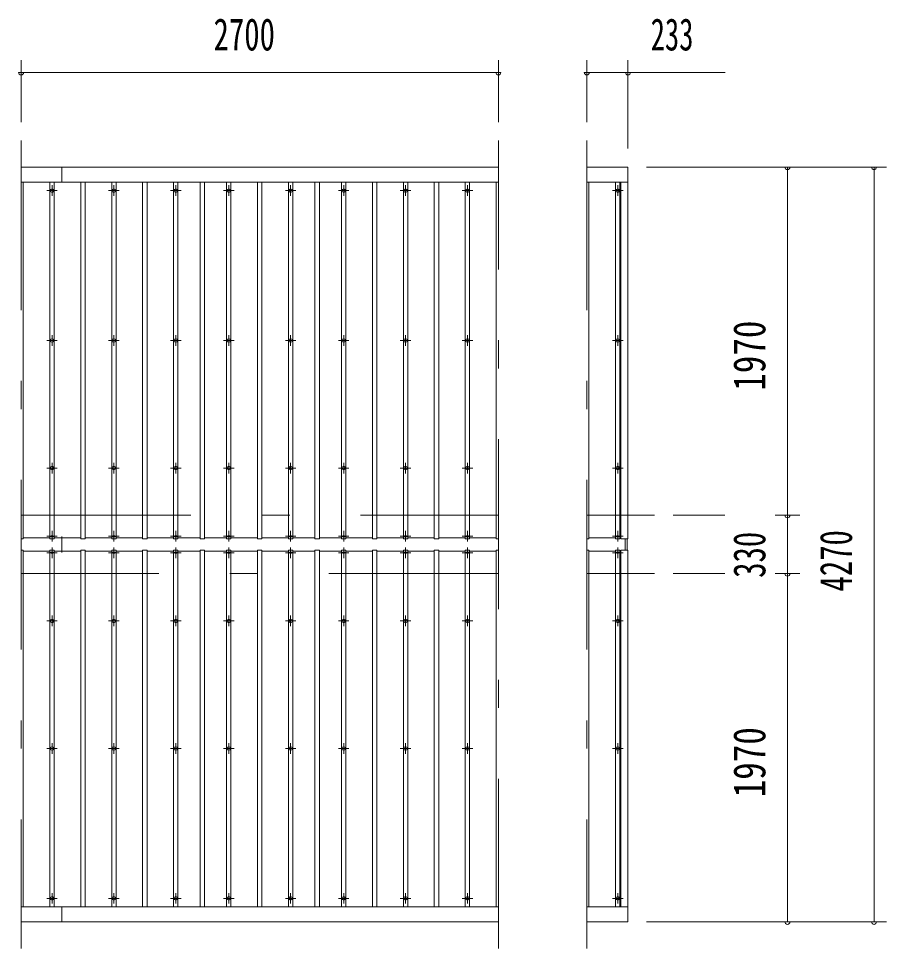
# Model space of a CAD drawing. Units: millimetres, scale not verified. Extents: x -34086 to 34091, y -14700 to 14700.
# Drawn here: x -13994 to -9085, y 8173 to 13433 of the extents above; entities that cross this region are included whole.
import ezdxf
from ezdxf.enums import TextEntityAlignment as Align

# ---------------------------------------------------------------- set-up
doc = ezdxf.new("R2010")
doc.units = ezdxf.units.MM
doc.header["$LTSCALE"] = 80
doc.linetypes.add('USER3', pattern=[24, 12, -5, 2, -5])
for name, color, linetype, lineweight in [('0-2_1-07BOLD', 7, 'Continuous', 18), ('0-3_1-27CENTER', 3, 'USER3', 18), ('0-4_1-47THIN', 4, 'Continuous', 18), ('0-5_1-57DIM', 3, 'Continuous', 18)]:
    doc.layers.add(name, color=color, linetype=linetype, lineweight=lineweight)
doc.styles.add('ＭＳ ゴシック', font='')
doc.styles.get('ＭＳ ゴシック').set_extended_font_data('MS Gothic')

msp = doc.modelspace()

# ---------------------------------------------------------------- linework, layer by layer
at = {"layer": '0-2_1-07BOLD'}
for p, q in [((-13980.22, 12592.54), (-11280.21, 12592.54)), ((-13750.21, 12506.79), (-13750.21, 12592.54)), ((-13980.22, 12506.79), (-11280.21, 12506.79)), ((-10780.22, 12506.79), (-10547.22, 12506.79)), ((-10587.22, 12506.79), (-10587.22, 10489.54)), ((-13750.21, 10502.54), (-13750.21, 10412.54)), ((-10587.22, 10489.54), (-10547.22, 10489.54)), ((-10562.22, 10425.54), (-10562.22, 10489.54)), ((-10552.22, 10425.54), (-10552.22, 10489.54)), ((-10587.22, 10425.54), (-10547.22, 10425.54)), ((-10587.22, 8408.29), (-10587.22, 10425.54)), ((-13980.22, 8408.29), (-11280.21, 8408.29)), ((-13750.21, 8408.29), (-13750.21, 8322.54)), ((-10780.22, 8408.29), (-10547.22, 8408.29)), ((-13980.22, 8322.54), (-11280.21, 8322.54))]:
    msp.add_line(p, q, dxfattribs=at)
for points in [[(-10780.22, 12592.54), (-10547.22, 12592.54), (-10547.22, 10489.54)], [(-10780.22, 8322.54), (-10547.22, 8322.54), (-10547.22, 10425.54)]]:
    msp.add_lwpolyline(points, dxfattribs=at)
for centre in [(-13805.22, 12459.37), (-13455.21, 12459.37), (-13105.22, 12459.37), (-12805.21, 12459.37), (-12455.22, 12459.37), (-12155.21, 12459.37), (-11805.21, 12459.37), (-11455.22, 12459.37), (-10605.21, 12459.37), (-13805.22, 11611.7), (-13455.21, 11611.7), (-13105.22, 11611.7), (-12805.21, 11611.7), (-12455.22, 11611.7), (-12155.21, 11611.7), (-11805.21, 11611.7), (-11455.22, 11611.7), (-10605.21, 11611.7), (-13805.22, 10890.04), (-13455.21, 10890.04), (-13105.22, 10890.04), (-12805.21, 10890.04), (-12455.22, 10890.04), (-12155.21, 10890.04), (-11805.21, 10890.04), (-11455.22, 10890.04), (-10605.21, 10890.04), (-13805.22, 10025.04), (-13455.21, 10025.04), (-13105.22, 10025.04), (-12805.21, 10025.04), (-12455.22, 10025.04), (-12155.21, 10025.04), (-11805.21, 10025.04), (-11455.22, 10025.04), (-10605.21, 10025.04), (-13805.22, 9303.38), (-13455.21, 9303.38), (-13105.22, 9303.38), (-12805.21, 9303.38), (-12455.22, 9303.38), (-12155.21, 9303.38), (-11805.21, 9303.38), (-11455.22, 9303.38), (-10605.21, 9303.38), (-13805.22, 8455.72), (-13455.21, 8455.72), (-13105.22, 8455.72), (-12805.21, 8455.72), (-12455.22, 8455.72), (-12155.21, 8455.72), (-11805.21, 8455.72), (-11455.22, 8455.72), (-10605.21, 8455.72)]:
    msp.add_circle(centre, 10, dxfattribs=at)
for centre, start, end in [((-13805.22, 10493.51), 46.3961, 133.6039), ((-13805.22, 10514.51), 226.39838, 313.60162), ((-13455.21, 10493.51), 46.3961, 133.6039), ((-13455.21, 10514.51), 226.39838, 313.60162), ((-13105.22, 10493.51), 46.3961, 133.6039), ((-13105.22, 10514.51), 226.39838, 313.60162), ((-12805.21, 10493.51), 46.3961, 133.6039), ((-12805.21, 10514.51), 226.39838, 313.60162), ((-12455.22, 10493.51), 46.3961, 133.6039), ((-12455.22, 10514.51), 226.39838, 313.60162), ((-12155.21, 10493.51), 46.3961, 133.6039), ((-12155.21, 10514.51), 226.39838, 313.60162), ((-11805.21, 10493.51), 46.3961, 133.6039), ((-11805.21, 10514.51), 226.39838, 313.60162), ((-11455.22, 10493.51), 46.3961, 133.6039), ((-11455.22, 10514.51), 226.39838, 313.60162), ((-10605.21, 10493.51), 46.3961, 133.6039), ((-10605.21, 10514.51), 226.39838, 313.60162), ((-13805.22, 10400.57), 46.39838, 133.60162), ((-13455.21, 10400.57), 46.39838, 133.60162), ((-13105.22, 10400.57), 46.39838, 133.60162), ((-12805.21, 10400.57), 46.39838, 133.60162), ((-12455.22, 10400.57), 46.39838, 133.60162), ((-12155.21, 10400.57), 46.39838, 133.60162), ((-11805.21, 10400.57), 46.39838, 133.60162), ((-11455.22, 10400.57), 46.39838, 133.60162), ((-10605.21, 10400.57), 46.39838, 133.60162), ((-13805.22, 10421.57), 226.3961, 313.6039), ((-13455.21, 10421.57), 226.3961, 313.6039), ((-13105.22, 10421.57), 226.3961, 313.6039), ((-12805.21, 10421.57), 226.3961, 313.6039), ((-12455.22, 10421.57), 226.3961, 313.6039), ((-12155.21, 10421.57), 226.3961, 313.6039), ((-11805.21, 10421.57), 226.3961, 313.6039), ((-11455.22, 10421.57), 226.3961, 313.6039), ((-10605.21, 10421.57), 226.3961, 313.6039)]:
    msp.add_arc(centre, 14.5, start, end, dxfattribs=at)
at = {"layer": '0-3_1-27CENTER'}
for p, q in [((-13980.22, 12742.55), (-13980.22, 8172.54)), ((-11280.21, 8172.54), (-11280.21, 12742.55)), ((-10780.22, 12742.55), (-10780.22, 8172.54)), ((-13805.22, 12489.37), (-13805.22, 12429.36)), ((-13455.21, 12429.36), (-13455.21, 12489.37)), ((-13105.22, 12489.37), (-13105.22, 12429.36)), ((-12805.21, 12429.36), (-12805.21, 12489.37)), ((-12455.22, 12489.37), (-12455.22, 12429.36)), ((-12155.21, 12429.36), (-12155.21, 12489.37)), ((-11805.21, 12489.37), (-11805.21, 12429.36)), ((-11455.22, 12489.37), (-11455.22, 12429.36)), ((-10605.21, 12429.36), (-10605.21, 12489.37)), ((-13775.22, 12459.37), (-13835.21, 12459.37)), ((-13425.22, 12459.37), (-13485.22, 12459.37)), ((-13075.21, 12459.37), (-13135.21, 12459.37)), ((-12775.22, 12459.37), (-12835.22, 12459.37)), ((-12425.22, 12459.37), (-12485.22, 12459.37)), ((-12125.22, 12459.37), (-12185.22, 12459.37)), ((-11775.21, 12459.37), (-11835.22, 12459.37)), ((-11425.21, 12459.37), (-11485.21, 12459.37)), ((-10635.21, 12459.37), (-10575.21, 12459.37)), ((-13805.22, 11641.71), (-13805.22, 11581.71)), ((-13455.21, 11581.71), (-13455.21, 11641.71)), ((-13105.22, 11641.71), (-13105.22, 11581.71)), ((-12805.21, 11581.71), (-12805.21, 11641.71)), ((-12455.22, 11641.71), (-12455.22, 11581.71)), ((-12155.21, 11581.71), (-12155.21, 11641.71)), ((-11805.21, 11641.71), (-11805.21, 11581.71)), ((-11455.22, 11581.71), (-11455.22, 11641.71)), ((-10605.21, 11581.71), (-10605.21, 11641.71)), ((-13835.21, 11611.7), (-13775.22, 11611.7)), ((-13485.22, 11611.7), (-13425.22, 11611.7)), ((-13135.21, 11611.7), (-13075.21, 11611.7)), ((-12835.22, 11611.7), (-12775.22, 11611.7)), ((-12485.21, 11611.7), (-12425.21, 11611.7)), ((-12185.22, 11611.7), (-12125.22, 11611.7)), ((-11835.22, 11611.7), (-11775.21, 11611.7)), ((-11485.21, 11611.7), (-11425.21, 11611.7)), ((-10635.21, 11611.7), (-10575.21, 11611.7)), ((-13775.22, 10890.04), (-13835.21, 10890.04)), ((-13805.22, 10860.04), (-13805.22, 10920.04)), ((-13425.22, 10890.04), (-13485.22, 10890.04)), ((-13455.21, 10920.04), (-13455.21, 10860.04)), ((-13075.21, 10890.04), (-13135.21, 10890.04)), ((-13105.22, 10860.04), (-13105.22, 10920.04)), ((-12775.22, 10890.04), (-12835.22, 10890.04)), ((-12805.21, 10920.04), (-12805.21, 10860.04)), ((-12425.21, 10890.04), (-12485.21, 10890.04)), ((-12455.22, 10860.04), (-12455.22, 10920.04)), ((-12125.22, 10890.04), (-12185.22, 10890.04)), ((-12155.21, 10920.04), (-12155.21, 10860.04)), ((-11775.21, 10890.04), (-11835.22, 10890.04)), ((-11805.21, 10860.04), (-11805.21, 10920.04)), ((-11485.21, 10890.04), (-11425.21, 10890.04)), ((-11455.22, 10920.04), (-11455.22, 10860.04)), ((-10635.21, 10890.04), (-10575.21, 10890.04)), ((-10605.21, 10860.04), (-10605.21, 10920.04)), ((-13980.22, 10622.54), (-11280.21, 10622.54)), ((-10397.22, 10622.54), (-10780.22, 10622.54)), ((-13805.22, 10534.01), (-13805.22, 10474.01)), ((-13455.21, 10534.01), (-13455.21, 10474.01)), ((-13105.22, 10474.01), (-13105.22, 10534.01)), ((-12805.21, 10534.01), (-12805.21, 10474.01)), ((-12455.22, 10474.01), (-12455.22, 10534.01)), ((-12155.21, 10534.01), (-12155.21, 10474.01)), ((-11805.21, 10474.01), (-11805.21, 10534.01)), ((-11455.22, 10534.01), (-11455.22, 10474.01)), ((-10605.21, 10474.01), (-10605.21, 10534.01)), ((-13775.22, 10504.01), (-13835.21, 10504.01)), ((-13485.22, 10504.01), (-13425.22, 10504.01)), ((-13135.22, 10504.01), (-13075.21, 10504.01)), ((-12835.22, 10504.01), (-12775.22, 10504.01)), ((-12425.22, 10504.01), (-12485.22, 10504.01)), ((-12185.22, 10504.01), (-12125.22, 10504.01)), ((-11835.22, 10504.01), (-11775.21, 10504.01)), ((-11425.21, 10504.01), (-11485.21, 10504.01)), ((-10635.21, 10504.01), (-10575.21, 10504.01)), ((-13805.22, 10441.07), (-13805.22, 10381.06)), ((-13455.21, 10441.07), (-13455.21, 10381.06)), ((-13105.22, 10441.07), (-13105.22, 10381.06)), ((-12805.21, 10441.07), (-12805.21, 10381.06)), ((-12455.22, 10441.07), (-12455.22, 10381.06)), ((-12155.21, 10441.07), (-12155.21, 10381.06)), ((-11805.21, 10441.07), (-11805.21, 10381.06)), ((-11455.22, 10441.07), (-11455.22, 10381.06)), ((-10605.21, 10381.06), (-10605.21, 10441.07)), ((-13835.21, 10411.07), (-13775.22, 10411.07)), ((-13425.22, 10411.07), (-13485.22, 10411.07)), ((-13135.22, 10411.07), (-13075.21, 10411.07)), ((-12775.22, 10411.07), (-12835.22, 10411.07)), ((-12485.22, 10411.07), (-12425.22, 10411.07)), ((-12125.22, 10411.07), (-12185.22, 10411.07)), ((-11835.22, 10411.07), (-11775.21, 10411.07)), ((-11485.21, 10411.07), (-11425.21, 10411.07)), ((-10575.21, 10411.07), (-10635.21, 10411.07)), ((-11280.21, 10292.54), (-13980.22, 10292.54)), ((-10780.22, 10292.54), (-10397.22, 10292.54)), ((-13805.22, 10055.03), (-13805.22, 9995.04)), ((-13455.21, 10055.03), (-13455.21, 9995.04)), ((-13105.22, 9995.04), (-13105.22, 10055.03)), ((-12805.21, 10055.03), (-12805.21, 9995.04)), ((-12455.22, 9995.04), (-12455.22, 10055.03)), ((-12155.21, 10055.03), (-12155.21, 9995.04)), ((-11805.21, 10055.03), (-11805.21, 9995.04)), ((-11455.22, 9995.04), (-11455.22, 10055.03)), ((-10605.21, 10055.03), (-10605.21, 9995.04)), ((-13835.21, 10025.04), (-13775.22, 10025.04)), ((-13485.22, 10025.04), (-13425.22, 10025.04)), ((-13135.21, 10025.04), (-13075.21, 10025.04)), ((-12835.22, 10025.04), (-12775.22, 10025.04)), ((-12485.21, 10025.04), (-12425.21, 10025.04)), ((-12185.22, 10025.04), (-12125.22, 10025.04)), ((-11835.22, 10025.04), (-11775.21, 10025.04)), ((-11485.21, 10025.04), (-11425.21, 10025.04)), ((-10575.21, 10025.04), (-10635.21, 10025.04)), ((-13805.22, 9273.37), (-13805.22, 9333.38)), ((-13455.21, 9333.38), (-13455.21, 9273.37)), ((-13105.22, 9273.37), (-13105.22, 9333.38)), ((-12805.21, 9333.38), (-12805.21, 9273.37)), ((-12455.22, 9273.37), (-12455.22, 9333.38)), ((-12155.21, 9333.38), (-12155.21, 9273.37)), ((-11805.21, 9273.37), (-11805.21, 9333.38)), ((-11455.22, 9333.38), (-11455.22, 9273.37)), ((-10605.21, 9273.37), (-10605.21, 9333.38)), ((-13835.21, 9303.38), (-13775.22, 9303.38)), ((-13425.22, 9303.38), (-13485.22, 9303.38)), ((-13135.21, 9303.38), (-13075.21, 9303.38)), ((-12775.22, 9303.38), (-12835.22, 9303.38)), ((-12485.21, 9303.38), (-12425.21, 9303.38)), ((-12125.22, 9303.38), (-12185.22, 9303.38)), ((-11835.22, 9303.38), (-11775.21, 9303.38)), ((-11425.21, 9303.38), (-11485.21, 9303.38)), ((-10635.21, 9303.38), (-10575.21, 9303.38)), ((-13805.22, 8425.72), (-13805.22, 8485.71)), ((-13455.21, 8485.71), (-13455.21, 8425.72)), ((-13105.22, 8425.72), (-13105.22, 8485.71)), ((-12805.21, 8485.71), (-12805.21, 8425.72)), ((-12455.22, 8485.71), (-12455.22, 8425.72)), ((-12155.21, 8485.71), (-12155.21, 8425.72)), ((-11805.21, 8485.71), (-11805.21, 8425.72)), ((-11455.22, 8425.72), (-11455.22, 8485.71)), ((-10605.21, 8485.71), (-10605.21, 8425.72)), ((-13835.21, 8455.72), (-13775.22, 8455.72)), ((-13485.22, 8455.72), (-13425.22, 8455.72)), ((-13135.21, 8455.72), (-13075.21, 8455.72)), ((-12835.22, 8455.72), (-12775.22, 8455.72)), ((-12485.22, 8455.72), (-12425.22, 8455.72)), ((-12185.22, 8455.72), (-12125.22, 8455.72)), ((-11835.22, 8455.72), (-11775.21, 8455.72)), ((-11485.21, 8455.72), (-11425.21, 8455.72)), ((-10635.21, 8455.72), (-10575.21, 8455.72))]:
    msp.add_line(p, q, dxfattribs=at)
at = {"layer": '0-4_1-47THIN'}
for p, q in [((-13817.71, 12506.79), (-13817.71, 10489.54)), ((-13642.72, 12506.79), (-13642.72, 10489.54)), ((-13467.72, 12506.79), (-13467.72, 10489.54)), ((-13292.71, 12506.79), (-13292.71, 10489.54)), ((-13117.71, 12506.79), (-13117.71, 10489.54)), ((-12967.71, 12506.79), (-12967.72, 10489.54)), ((-12817.72, 12506.79), (-12817.72, 10489.54)), ((-12642.71, 12506.79), (-12642.71, 10489.54)), ((-12467.72, 12506.79), (-12467.72, 10489.54)), ((-12317.71, 12506.79), (-12317.71, 10489.54)), ((-12167.71, 12506.79), (-12167.71, 10489.54)), ((-11992.71, 12506.79), (-11992.71, 10489.54)), ((-11817.72, 12506.79), (-11817.72, 10489.54)), ((-11642.71, 12506.79), (-11642.71, 10489.54)), ((-11467.72, 12506.79), (-11467.72, 10489.54)), ((-11292.71, 10489.54), (-11292.71, 12506.79)), ((-10617.71, 10489.54), (-10617.71, 12506.79)), ((-13967.72, 10495.58), (-13817.72, 10495.58)), ((-13792.72, 10495.58), (-13642.72, 10495.58)), ((-13617.71, 10495.58), (-13467.72, 10495.58)), ((-13442.71, 10495.58), (-13292.71, 10495.58)), ((-13267.72, 10495.58), (-13117.71, 10495.58)), ((-13092.71, 10495.58), (-12967.72, 10495.58)), ((-12942.72, 10495.58), (-12817.72, 10495.58)), ((-12792.71, 10495.58), (-12642.71, 10495.58)), ((-12617.72, 10495.58), (-12467.72, 10495.58)), ((-12442.71, 10495.58), (-12317.71, 10495.58)), ((-12292.72, 10495.58), (-12167.71, 10495.58)), ((-12142.72, 10495.58), (-11992.71, 10495.58)), ((-11967.72, 10495.58), (-11817.72, 10495.58)), ((-11792.72, 10495.58), (-11642.71, 10495.58)), ((-11617.72, 10495.58), (-11467.72, 10495.58)), ((-11442.72, 10495.58), (-11292.72, 10495.58)), ((-11292.71, 10489.54), (-11280.21, 10489.54)), ((-10767.71, 10495.58), (-10617.71, 10495.58)), ((-10592.71, 10504.54), (-10587.22, 10504.54)), ((-13967.72, 10425.54), (-13980.22, 10425.54)), ((-13967.72, 10425.54), (-13967.72, 8408.29)), ((-13817.72, 10419.5), (-13967.72, 10419.5)), ((-13792.72, 8408.29), (-13792.72, 10425.54)), ((-13642.72, 10419.5), (-13792.72, 10419.5)), ((-13617.71, 8408.29), (-13617.71, 10425.54)), ((-13467.72, 10419.5), (-13617.71, 10419.5)), ((-13442.71, 8408.29), (-13442.71, 10425.54)), ((-13292.71, 10419.5), (-13442.71, 10419.5)), ((-13267.72, 8408.29), (-13267.72, 10425.54)), ((-13117.71, 10419.5), (-13267.72, 10419.5)), ((-13092.71, 8408.29), (-13092.71, 10425.54)), ((-12967.72, 10419.5), (-13092.71, 10419.5)), ((-12942.72, 8408.29), (-12942.72, 10425.54)), ((-12817.72, 10419.5), (-12942.72, 10419.5)), ((-12792.71, 8408.29), (-12792.71, 10425.54)), ((-12642.71, 10419.5), (-12792.71, 10419.5)), ((-12617.72, 8408.29), (-12617.72, 10425.54)), ((-12467.72, 10419.5), (-12617.72, 10419.5)), ((-12442.71, 8408.29), (-12442.71, 10425.54)), ((-12317.71, 10419.5), (-12442.71, 10419.5)), ((-12292.72, 8408.29), (-12292.72, 10425.54)), ((-12167.71, 10419.5), (-12292.72, 10419.5)), ((-12142.72, 8408.29), (-12142.72, 10425.54)), ((-11992.71, 10419.5), (-12142.72, 10419.5)), ((-11967.72, 8408.29), (-11967.72, 10425.54)), ((-11817.72, 10419.5), (-11967.72, 10419.5)), ((-11792.72, 8408.29), (-11792.72, 10425.54)), ((-11642.71, 10419.5), (-11792.72, 10419.5)), ((-11617.72, 8408.29), (-11617.72, 10425.54)), ((-11467.72, 10419.5), (-11617.72, 10419.5)), ((-11442.72, 8408.29), (-11442.72, 10425.54)), ((-11292.72, 10419.5), (-11442.72, 10419.5)), ((-10767.71, 10425.54), (-10780.22, 10425.54)), ((-10767.71, 10425.54), (-10767.71, 8408.29)), ((-10617.71, 10419.5), (-10767.71, 10419.5)), ((-10592.71, 10425.54), (-10592.71, 8408.29)), ((-10592.71, 10410.54), (-10587.22, 10410.54))]:
    msp.add_line(p, q, dxfattribs=at)
for points in [[(-13967.72, 12506.79), (-13967.72, 10489.54), (-13980.22, 10489.54)], [(-13817.71, 10489.54), (-13792.72, 10489.54), (-13792.72, 12506.79)], [(-13642.72, 10489.54), (-13617.71, 10489.54), (-13617.71, 12506.79)], [(-13467.72, 10489.54), (-13442.71, 10489.54), (-13442.71, 12506.79)], [(-13292.71, 10489.54), (-13267.72, 10489.54), (-13267.72, 12506.79)], [(-13117.71, 10489.54), (-13092.71, 10489.54), (-13092.71, 12506.79)], [(-12967.72, 10489.54), (-12942.72, 10489.54), (-12942.72, 12506.79)], [(-12817.72, 10489.54), (-12792.71, 10489.54), (-12792.71, 12506.79)], [(-12642.71, 10489.54), (-12617.72, 10489.54), (-12617.72, 12506.79)], [(-12467.72, 10489.54), (-12442.71, 10489.54), (-12442.71, 12506.79)], [(-12317.71, 10489.54), (-12292.72, 10489.54), (-12292.72, 12506.79)], [(-12167.71, 10489.54), (-12142.72, 10489.54), (-12142.72, 12506.79)], [(-11992.71, 10489.54), (-11967.72, 10489.54), (-11967.72, 12506.79)], [(-11817.72, 10489.54), (-11792.72, 10489.54), (-11792.72, 12506.79)], [(-11642.71, 10489.54), (-11617.72, 10489.54), (-11617.72, 12506.79)], [(-11467.72, 10489.54), (-11442.72, 10489.54), (-11442.72, 12506.79)], [(-10767.71, 12506.79), (-10767.71, 10489.54), (-10780.22, 10489.54)], [(-10592.71, 12506.79), (-10592.71, 10489.54), (-10617.71, 10489.54)], [(-13792.72, 10425.54), (-13817.71, 10425.54), (-13817.71, 8408.29)], [(-13617.71, 10425.54), (-13642.72, 10425.54), (-13642.72, 8408.29)], [(-13442.71, 10425.54), (-13467.72, 10425.54), (-13467.72, 8408.29)], [(-13267.72, 10425.54), (-13292.71, 10425.54), (-13292.71, 8408.29)], [(-13092.71, 10425.54), (-13117.71, 10425.54), (-13117.71, 8408.29)], [(-12942.72, 10425.54), (-12967.72, 10425.54), (-12967.71, 8408.29)], [(-12792.71, 10425.54), (-12817.72, 10425.54), (-12817.72, 8408.29)], [(-12617.72, 10425.54), (-12642.71, 10425.54), (-12642.71, 8408.29)], [(-12442.71, 10425.54), (-12467.72, 10425.54), (-12467.72, 8408.29)], [(-12292.72, 10425.54), (-12317.71, 10425.54), (-12317.71, 8408.29)], [(-12142.72, 10425.54), (-12167.71, 10425.54), (-12167.71, 8408.29)], [(-11967.72, 10425.54), (-11992.71, 10425.54), (-11992.71, 8408.29)], [(-11792.72, 10425.54), (-11817.72, 10425.54), (-11817.72, 8408.29)], [(-11617.72, 10425.54), (-11642.71, 10425.54), (-11642.71, 8408.29)], [(-11442.72, 10425.54), (-11467.72, 10425.54), (-11467.72, 8408.29)], [(-11292.71, 8408.29), (-11292.71, 10425.54), (-11280.21, 10425.54)], [(-10617.71, 8408.29), (-10617.71, 10425.54), (-10592.71, 10425.54)]]:
    msp.add_lwpolyline(points, dxfattribs=at)
at = {"layer": '0-5_1-57DIM'}
for p, q in [((-13980.22, 12847.54), (-13980.22, 13197.53)), ((-11280.21, 12847.54), (-11280.21, 13197.53)), ((-10780.22, 12847.54), (-10780.22, 13197.53)), ((-10547.22, 12697.54), (-10547.22, 13197.53)), ((-13966.22, 13127.54), (-13994.22, 13127.54)), ((-13980.22, 13127.54), (-11280.21, 13127.54)), ((-11266.21, 13127.54), (-11294.21, 13127.54)), ((-10766.22, 13127.54), (-10794.22, 13127.54)), ((-10780.22, 13127.54), (-9997.72, 13127.54)), ((-10533.22, 13127.54), (-10561.22, 13127.54)), ((-10442.22, 12592.54), (-9085.22, 12592.54)), ((-9631.22, 12592.54), (-9659.22, 12592.54)), ((-9645.22, 12592.54), (-9645.22, 8322.54)), ((-9141.22, 12592.54), (-9169.22, 12592.54)), ((-9155.22, 12592.54), (-9155.22, 8322.54)), ((-10292.22, 10622.54), (-9999.11, 10622.54)), ((-9715.21, 10622.54), (-9575.22, 10622.54)), ((-9631.22, 10622.54), (-9659.22, 10622.54)), ((-10292.22, 10292.54), (-9999.11, 10292.54)), ((-9715.21, 10292.54), (-9575.22, 10292.54)), ((-9631.22, 10292.54), (-9659.22, 10292.54)), ((-10442.22, 8322.54), (-9085.22, 8322.54)), ((-9631.22, 8322.54), (-9659.22, 8322.54)), ((-9141.22, 8322.54), (-9169.22, 8322.54))]:
    msp.add_line(p, q, dxfattribs=at)
for centre in [(-13980.22, 13127.54), (-11280.21, 13127.54), (-10780.22, 13127.54), (-10547.22, 13127.54), (-9645.22, 12592.54), (-9155.22, 12592.54), (-9645.22, 10622.54), (-9645.22, 10292.54), (-9645.22, 8322.54), (-9155.22, 8322.54)]:
    msp.add_arc(centre, 14, 180, 0, dxfattribs=at)

# ---------------------------------------------------------------- texts
at = {"layer": '0-5_1-57DIM', "color": 7, "style": 'ＭＳ ゴシック'}
for s, width, p in [('2700', 0.7, (-12891.46, 13197.53)), ('233', 0.65, (-10418.66, 13197.53))]:
    msp.add_text(s, height=182.3, dxfattribs=dict(at, width=width)).set_placement(p, align=Align.BOTTOM_LEFT)
for s, width, p in [('1970', 0.8, (-9715.21, 11327.27)), ('330', 0.7, (-9715.21, 10268.78)), ('4270', 0.7, (-9225.21, 10191.47)), ('1970', 0.8, (-9715.21, 9027.27))]:
    msp.add_text(s, height=182.3, rotation=90, dxfattribs=dict(at, width=width)).set_placement(p, align=Align.BOTTOM_LEFT)

doc.saveas('drawing.dxf')
